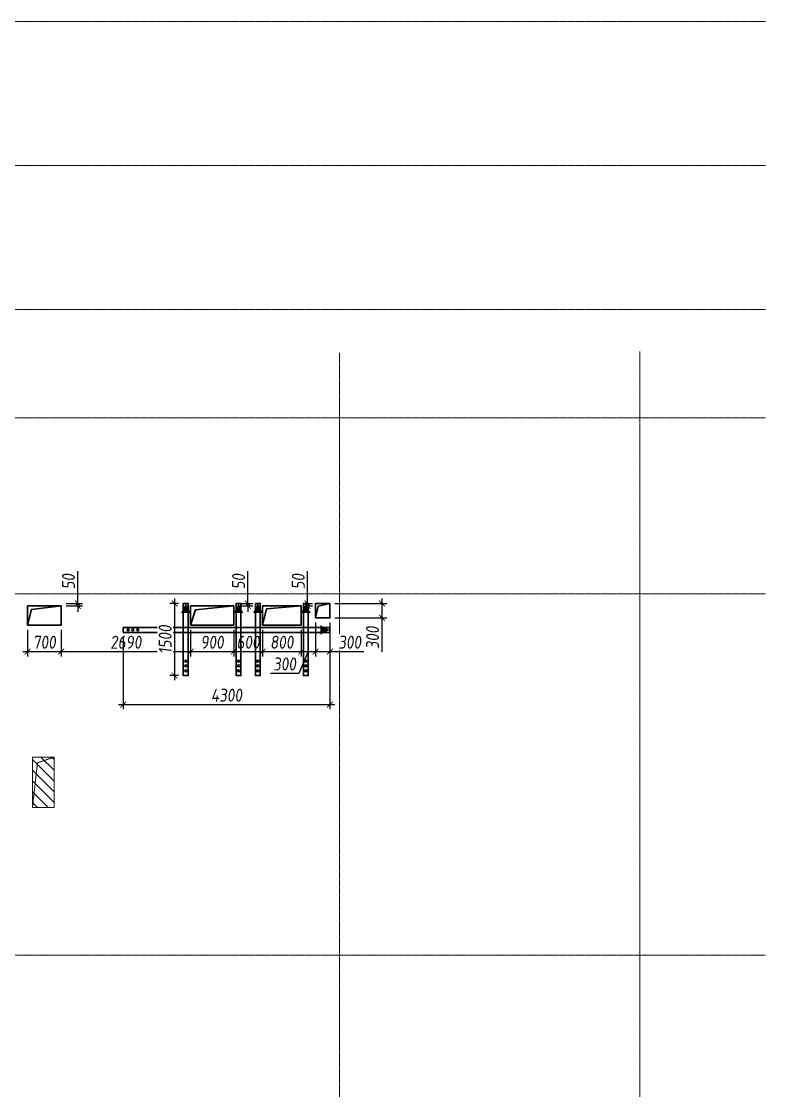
# Model space of a CAD drawing. Header units: millimetres. Extents: x -233751 to 529254, y -907864 to 285890.
# Drawn here: x 250556 to 266044, y 72345 to 94601 of the extents above; entities that cross this region are included whole.
import ezdxf

# ---------------------------------------------------------------- set-up
doc = ezdxf.new("R2010")
doc.units = ezdxf.units.MM
doc.linetypes.add('ADSK_Штриховая_ш2 п1', pattern=[3, 2, -1])
doc.linetypes.add('осевая', pattern=[2, 1.25, -0.25, 0.25, -0.25])
doc.layers.get('0').update_dxf_attribs({"lineweight": 30})
doc.layers.get('Defpoints').update_dxf_attribs({"lineweight": 0})
for name, color, linetype, lineweight in [('КР_Металл', 3, 'Continuous', 30), ('КР_Новые отверстия', 5, 'Continuous', 30), ('КР_Оси', 7, 'Continuous', 5), ('КР_Размеры отверстия', 7, 'Continuous', 5), ('КР_Размеры усиление', 1, 'Continuous', 5), ('КР_Сущ отверстия', 6, 'Continuous', 15)]:
    doc.layers.add(name, color=color, linetype=linetype, lineweight=lineweight)
doc.styles.add('ISOCPEUR', font='isocpeur.ttf', dxfattribs={"width": 0.85, "oblique": 7})
doc.dimstyles.new('R_100', dxfattribs={"dimtxt": 270, "dimasz": 120, "dimexe": 100, "dimexo": 100, "dimgap": 60, "dimtad": 1, "dimdec": 0, "dimrnd": 5, "dimzin": 0, "dimdsep": 46, "dimtxsty": 'ISOCPEUR', "dimblk": 'ARCHTICK', "dimcen": 0, "dimdle": 100, "dimclrd": 256, "dimclre": 256, "dimclrt": 256, "dimadec": 0, "dimazin": 0, "dimtfac": 2, "dimtdec": 0, "dimtmove": 0, "dimatfit": 3, "dimfxl": 1, "dimtvp": 3, "dimtfill": 1, "dimtolj": 1, "dimtzin": 0, "dimarcsym": 0})

# ---------------------------------------------------------------- blocks, each defined once
blk = doc.blocks.new('*U2011')
at = {"color": 0, "linetype": 'ByBlock', "lineweight": -2, "ltscale": 10}
blk.add_line((0, 0), (-74924, 0), dxfattribs=at)
blk = doc.blocks.new('*U2012')
at = {"color": 0, "linetype": 'ByBlock', "lineweight": -2, "ltscale": 10}
blk.add_line((0, 0), (-74924, 0), dxfattribs=at)
blk = doc.blocks.new('*U2013')
at = {"color": 0, "linetype": 'ByBlock', "lineweight": -2, "ltscale": 10}
blk.add_line((0, 0), (-74924, 0), dxfattribs=at)
blk = doc.blocks.new('*U2014')
at = {"color": 0, "linetype": 'ByBlock', "lineweight": -2, "ltscale": 10}
blk.add_line((0, 0), (-74924, 0), dxfattribs=at)
blk = doc.blocks.new('*U2015')
at = {"color": 0, "linetype": 'ByBlock', "lineweight": -2, "ltscale": 10}
blk.add_line((0, 0), (-74924, 0), dxfattribs=at)
blk = doc.blocks.new('*U2016')
at = {"color": 0, "linetype": 'ByBlock', "lineweight": -2, "ltscale": 10}
blk.add_line((0, 0), (-74924, 0), dxfattribs=at)
blk = doc.blocks.new('*U2029')
at = {"color": 0, "linetype": 'ByBlock', "lineweight": -2, "ltscale": 10}
blk.add_line((0, 0), (0, -34307), dxfattribs=at)
blk = doc.blocks.new('*U2030')
at = {"color": 0, "linetype": 'ByBlock', "lineweight": -2, "ltscale": 10}
blk.add_line((0, 0), (0, -34307), dxfattribs=at)
blk = doc.blocks.new('_ArchTick')
at = {"color": 0, "linetype": 'ByBlock', "const_width": 0.15}
blk.add_lwpolyline([(-0.5, -0.5), (0.5, 0.5)], dxfattribs=at)
blk = doc.blocks.new('*D623')
at = {"layer": 'Defpoints', "color": 0, "transparency": 16777216}
for p in [(250686, 82033), (251386, 82033)]:
    blk.add_point(p, dxfattribs=at)
at = {"layer": 'КР_Размеры отверстия', "lineweight": -2, "transparency": 16777216}
for p, q in [((250686, 81933), (250686, 81383)), ((251386, 81933), (251386, 81383)), ((250586, 81483), (251486, 81483))]:
    blk.add_line(p, q, dxfattribs=at)
at = {"layer": 'КР_Размеры отверстия', "lineweight": -2, "transparency": 16777216, "xscale": 120, "yscale": 120, "zscale": 120, "rotation": 180}
blk.add_blockref('_ArchTick', (250686, 81483), dxfattribs=at)
at = {"layer": 'КР_Размеры отверстия', "lineweight": -2, "transparency": 16777216, "xscale": 120, "yscale": 120, "zscale": 120}
blk.add_blockref('_ArchTick', (251386, 81483), dxfattribs=at)
at = {"layer": 'КР_Размеры отверстия', "transparency": 16777216, "insert": (251036, 81678), "char_height": 270, "attachment_point": 5, "style": 'ISOCPEUR', "bg_fill": 3, "box_fill_scale": 1.1, "bg_fill_color": 256, "bg_fill_true_color": 13158600, "bg_fill_transparency": 0}
blk.add_mtext('\\A1;700', dxfattribs=at)
at = {"layer": 'Defpoints', "color": 0, "transparency": 16777216}
blk.add_point((251386, 81483), dxfattribs=at)
blk = doc.blocks.new('*D624')
at = {"layer": 'Defpoints', "color": 0, "transparency": 16777216}
for p in [(251386, 82033), (254076, 82033), (254076, 81483)]:
    blk.add_point(p, dxfattribs=at)
at = {"layer": 'КР_Размеры отверстия', "lineweight": -2, "transparency": 16777216}
for p, q in [((251386, 81933), (251386, 81383)), ((254076, 81933), (254076, 81383)), ((251286, 81483), (254176, 81483))]:
    blk.add_line(p, q, dxfattribs=at)
at = {"layer": 'КР_Размеры отверстия', "lineweight": -2, "transparency": 16777216, "xscale": 120, "yscale": 120, "zscale": 120, "rotation": 180}
blk.add_blockref('_ArchTick', (251386, 81483), dxfattribs=at)
at = {"layer": 'КР_Размеры отверстия', "lineweight": -2, "transparency": 16777216, "xscale": 120, "yscale": 120, "zscale": 120}
blk.add_blockref('_ArchTick', (254076, 81483), dxfattribs=at)
at = {"layer": 'КР_Размеры отверстия', "transparency": 16777216, "insert": (252731, 81678), "char_height": 270, "attachment_point": 5, "style": 'ISOCPEUR', "bg_fill": 3, "box_fill_scale": 1.1, "bg_fill_color": 256, "bg_fill_true_color": 13158600, "bg_fill_transparency": 0}
blk.add_mtext('\\A1;2690', dxfattribs=at)
blk = doc.blocks.new('*D625')
at = {"layer": 'Defpoints', "color": 0, "transparency": 16777216}
for p in [(254076, 82033), (254976, 82033), (254976, 81483)]:
    blk.add_point(p, dxfattribs=at)
at = {"layer": 'КР_Размеры отверстия', "lineweight": -2, "transparency": 16777216}
for p, q in [((254076, 81933), (254076, 81383)), ((254976, 81933), (254976, 81383)), ((253976, 81483), (255076, 81483))]:
    blk.add_line(p, q, dxfattribs=at)
at = {"layer": 'КР_Размеры отверстия', "lineweight": -2, "transparency": 16777216, "xscale": 120, "yscale": 120, "zscale": 120, "rotation": 180}
blk.add_blockref('_ArchTick', (254076, 81483), dxfattribs=at)
at = {"layer": 'КР_Размеры отверстия', "lineweight": -2, "transparency": 16777216, "xscale": 120, "yscale": 120, "zscale": 120}
blk.add_blockref('_ArchTick', (254976, 81483), dxfattribs=at)
at = {"layer": 'КР_Размеры отверстия', "transparency": 16777216, "insert": (254526, 81678), "char_height": 270, "attachment_point": 5, "style": 'ISOCPEUR', "bg_fill": 3, "box_fill_scale": 1.1, "bg_fill_color": 256, "bg_fill_true_color": 13158600, "bg_fill_transparency": 0}
blk.add_mtext('\\A1;900', dxfattribs=at)
blk = doc.blocks.new('*D626')
at = {"layer": 'Defpoints', "color": 0, "transparency": 16777216}
for p in [(254976, 82033), (255576, 82033)]:
    blk.add_point(p, dxfattribs=at)
at = {"layer": 'КР_Размеры отверстия', "lineweight": -2, "transparency": 16777216}
for p, q in [((254976, 81933), (254976, 81383)), ((255576, 81933), (255576, 81383)), ((254876, 81483), (255676, 81483))]:
    blk.add_line(p, q, dxfattribs=at)
at = {"layer": 'КР_Размеры отверстия', "lineweight": -2, "transparency": 16777216, "xscale": 120, "yscale": 120, "zscale": 120, "rotation": 180}
blk.add_blockref('_ArchTick', (254976, 81483), dxfattribs=at)
at = {"layer": 'КР_Размеры отверстия', "lineweight": -2, "transparency": 16777216, "xscale": 120, "yscale": 120, "zscale": 120}
blk.add_blockref('_ArchTick', (255576, 81483), dxfattribs=at)
at = {"layer": 'КР_Размеры отверстия', "transparency": 16777216, "insert": (255276, 81678), "char_height": 270, "attachment_point": 5, "style": 'ISOCPEUR', "bg_fill": 3, "box_fill_scale": 1.1, "bg_fill_color": 256, "bg_fill_true_color": 13158600, "bg_fill_transparency": 0}
blk.add_mtext('\\A1;600', dxfattribs=at)
at = {"layer": 'Defpoints', "color": 0, "transparency": 16777216}
blk.add_point((255576, 81483), dxfattribs=at)
blk = doc.blocks.new('*D627')
at = {"layer": 'Defpoints', "color": 0, "transparency": 16777216}
for p in [(255576, 82033), (256376, 82033), (256376, 81483)]:
    blk.add_point(p, dxfattribs=at)
at = {"layer": 'КР_Размеры отверстия', "lineweight": -2, "transparency": 16777216}
for p, q in [((255576, 81933), (255576, 81383)), ((256376, 81933), (256376, 81383)), ((255476, 81483), (256476, 81483))]:
    blk.add_line(p, q, dxfattribs=at)
at = {"layer": 'КР_Размеры отверстия', "lineweight": -2, "transparency": 16777216, "xscale": 120, "yscale": 120, "zscale": 120, "rotation": 180}
blk.add_blockref('_ArchTick', (255576, 81483), dxfattribs=at)
at = {"layer": 'КР_Размеры отверстия', "lineweight": -2, "transparency": 16777216, "xscale": 120, "yscale": 120, "zscale": 120}
blk.add_blockref('_ArchTick', (256376, 81483), dxfattribs=at)
at = {"layer": 'КР_Размеры отверстия', "transparency": 16777216, "insert": (255976, 81678), "char_height": 270, "attachment_point": 5, "style": 'ISOCPEUR', "bg_fill": 3, "box_fill_scale": 1.1, "bg_fill_color": 256, "bg_fill_true_color": 13158600, "bg_fill_transparency": 0}
blk.add_mtext('\\A1;800', dxfattribs=at)
blk = doc.blocks.new('*D628')
at = {"layer": 'Defpoints', "color": 0, "transparency": 16777216}
for p in [(256677, 82185), (256376, 82033), (256677, 81483)]:
    blk.add_point(p, dxfattribs=at)
at = {"layer": 'КР_Размеры отверстия', "lineweight": -2, "transparency": 16777216}
for p, q in [((256376, 81933), (256376, 81383)), ((256677, 82085), (256677, 81383)), ((256276, 81483), (256777, 81483)), ((256527, 81483), (256329, 81030)), ((256329, 81030), (255740, 81030))]:
    blk.add_line(p, q, dxfattribs=at)
at = {"layer": 'КР_Размеры отверстия', "lineweight": -2, "transparency": 16777216, "xscale": 120, "yscale": 120, "zscale": 120}
blk.add_blockref('_ArchTick', (256677, 81483), dxfattribs=at)
at = {"layer": 'КР_Размеры отверстия', "transparency": 16777216, "insert": (256035, 81225), "char_height": 270, "attachment_point": 5, "style": 'ISOCPEUR', "bg_fill": 3, "box_fill_scale": 1.1, "bg_fill_color": 256, "bg_fill_true_color": 13158600, "bg_fill_transparency": 0}
blk.add_mtext('\\A1;300', dxfattribs=at)
at = {"layer": 'КР_Размеры отверстия', "lineweight": -2, "transparency": 16777216, "xscale": 120, "yscale": 120, "zscale": 120, "rotation": 180}
blk.add_blockref('_ArchTick', (256376, 81483), dxfattribs=at)
blk = doc.blocks.new('*D629')
at = {"layer": 'Defpoints', "color": 0, "transparency": 16777216}
for p in [(256677, 82185), (256976, 82185), (256976, 81483)]:
    blk.add_point(p, dxfattribs=at)
at = {"layer": 'КР_Размеры отверстия', "lineweight": -2, "transparency": 16777216}
for p, q in [((256677, 82085), (256677, 81383)), ((256976, 82085), (256976, 81383)), ((256577, 81483), (256976, 81483)), ((256976, 81483), (257685, 81483))]:
    blk.add_line(p, q, dxfattribs=at)
at = {"layer": 'КР_Размеры отверстия', "lineweight": -2, "transparency": 16777216, "xscale": 120, "yscale": 120, "zscale": 120, "rotation": 180}
blk.add_blockref('_ArchTick', (256677, 81483), dxfattribs=at)
at = {"layer": 'КР_Размеры отверстия', "lineweight": -2, "transparency": 16777216, "xscale": 120, "yscale": 120, "zscale": 120}
blk.add_blockref('_ArchTick', (256976, 81483), dxfattribs=at)
at = {"layer": 'КР_Размеры отверстия', "transparency": 16777216, "insert": (257390, 81678), "char_height": 270, "attachment_point": 5, "style": 'ISOCPEUR', "bg_fill": 3, "box_fill_scale": 1.1, "bg_fill_color": 256, "bg_fill_true_color": 13158600, "bg_fill_transparency": 0}
blk.add_mtext('\\A1;300', dxfattribs=at)
blk = doc.blocks.new('*D641')
at = {"layer": 'Defpoints', "color": 0, "transparency": 16777216}
for p in [(256976, 82486), (256976, 82185), (258059, 82185)]:
    blk.add_point(p, dxfattribs=at)
at = {"layer": 'КР_Размеры отверстия', "lineweight": -2, "transparency": 16777216}
for p, q in [((258059, 82586), (258059, 82185)), ((257076, 82486), (258159, 82486)), ((257076, 82185), (258159, 82185)), ((258059, 82185), (258059, 81476))]:
    blk.add_line(p, q, dxfattribs=at)
at = {"layer": 'КР_Размеры отверстия', "lineweight": -2, "transparency": 16777216, "xscale": 120, "yscale": 120, "zscale": 120}
for p, rotation in [((258059, 82486), 90), ((258059, 82185), 270)]:
    blk.add_blockref('_ArchTick', p, dxfattribs=dict(at, rotation=rotation))
at = {"layer": 'КР_Размеры отверстия', "transparency": 16777216, "insert": (257864, 81770), "char_height": 270, "attachment_point": 5, "rotation": 90, "style": 'ISOCPEUR', "bg_fill": 3, "box_fill_scale": 1.1, "bg_fill_color": 256, "bg_fill_true_color": 13158600, "bg_fill_transparency": 0}
blk.add_mtext('\\A1;300', dxfattribs=at)
blk = doc.blocks.new('*D642')
at = {"layer": 'Defpoints', "color": 0, "transparency": 16777216}
for p in [(256376, 82486), (256376, 82433), (256513, 82486)]:
    blk.add_point(p, dxfattribs=at)
at = {"layer": 'КР_Размеры отверстия', "lineweight": -2, "transparency": 16777216}
for p, q in [((256513, 82486), (256513, 83154)), ((256476, 82486), (256613, 82486)), ((256476, 82433), (256613, 82433)), ((256513, 82433), (256513, 82486)), ((256513, 82433), (256513, 82313))]:
    blk.add_line(p, q, dxfattribs=at)
at = {"layer": 'КР_Размеры отверстия', "lineweight": -2, "transparency": 16777216, "xscale": 120, "yscale": 120, "zscale": 120}
for p, rotation in [((256513, 82486), 270), ((256513, 82433), 90)]:
    blk.add_blockref('_ArchTick', p, dxfattribs=dict(at, rotation=rotation))
at = {"layer": 'КР_Размеры отверстия', "transparency": 16777216, "insert": (256318, 82940), "char_height": 270, "attachment_point": 5, "rotation": 90, "style": 'ISOCPEUR', "bg_fill": 3, "box_fill_scale": 1.1, "bg_fill_color": 256, "bg_fill_true_color": 13158600, "bg_fill_transparency": 0}
blk.add_mtext('\\A1;50', dxfattribs=at)
blk = doc.blocks.new('*D643')
at = {"layer": 'Defpoints', "color": 0, "transparency": 16777216}
for p in [(254976, 82486), (254976, 82433), (255270, 82486)]:
    blk.add_point(p, dxfattribs=at)
at = {"layer": 'КР_Размеры отверстия', "lineweight": -2, "transparency": 16777216}
for p, q in [((255270, 82486), (255270, 83154)), ((255076, 82486), (255370, 82486)), ((255076, 82433), (255370, 82433)), ((255270, 82433), (255270, 82486)), ((255270, 82433), (255270, 82313))]:
    blk.add_line(p, q, dxfattribs=at)
at = {"layer": 'КР_Размеры отверстия', "lineweight": -2, "transparency": 16777216, "xscale": 120, "yscale": 120, "zscale": 120}
for p, rotation in [((255270, 82486), 270), ((255270, 82433), 90)]:
    blk.add_blockref('_ArchTick', p, dxfattribs=dict(at, rotation=rotation))
at = {"layer": 'КР_Размеры отверстия', "transparency": 16777216, "insert": (255075, 82940), "char_height": 270, "attachment_point": 5, "rotation": 90, "style": 'ISOCPEUR', "bg_fill": 3, "box_fill_scale": 1.1, "bg_fill_color": 256, "bg_fill_true_color": 13158600, "bg_fill_transparency": 0}
blk.add_mtext('\\A1;50', dxfattribs=at)
blk = doc.blocks.new('*D644')
at = {"layer": 'Defpoints', "color": 0, "transparency": 16777216}
for p in [(251386, 82486), (251386, 82433), (251730, 82486)]:
    blk.add_point(p, dxfattribs=at)
at = {"layer": 'КР_Размеры отверстия', "lineweight": -2, "transparency": 16777216}
for p, q in [((251730, 82486), (251730, 83154)), ((251486, 82486), (251830, 82486)), ((251486, 82433), (251830, 82433)), ((251730, 82433), (251730, 82486)), ((251730, 82433), (251730, 82313))]:
    blk.add_line(p, q, dxfattribs=at)
at = {"layer": 'КР_Размеры отверстия', "lineweight": -2, "transparency": 16777216, "xscale": 120, "yscale": 120, "zscale": 120}
for p, rotation in [((251730, 82486), 270), ((251730, 82433), 90)]:
    blk.add_blockref('_ArchTick', p, dxfattribs=dict(at, rotation=rotation))
at = {"layer": 'КР_Размеры отверстия', "transparency": 16777216, "insert": (251535, 82940), "char_height": 270, "attachment_point": 5, "rotation": 90, "style": 'ISOCPEUR', "bg_fill": 3, "box_fill_scale": 1.1, "bg_fill_color": 256, "bg_fill_true_color": 13158600, "bg_fill_transparency": 0}
blk.add_mtext('\\A1;50', dxfattribs=at)
blk = doc.blocks.new('*D1271')
at = {"layer": 'Defpoints', "color": 0, "transparency": 16777216}
for p in [(252676, 81883), (256976, 81883), (256976, 80381)]:
    blk.add_point(p, dxfattribs=at)
at = {"layer": 'КР_Размеры усиление', "color": 1, "lineweight": -2, "transparency": 16777216}
for p, q in [((252676, 81783), (252676, 80281)), ((256976, 81783), (256976, 80281)), ((252576, 80381), (257076, 80381))]:
    blk.add_line(p, q, dxfattribs=at)
at = {"layer": 'КР_Размеры усиление', "color": 1, "lineweight": -2, "transparency": 16777216, "xscale": 120, "yscale": 120, "zscale": 120, "rotation": 180}
blk.add_blockref('_ArchTick', (252676, 80381), dxfattribs=at)
at = {"layer": 'КР_Размеры усиление', "color": 1, "lineweight": -2, "transparency": 16777216, "xscale": 120, "yscale": 120, "zscale": 120}
blk.add_blockref('_ArchTick', (256976, 80381), dxfattribs=at)
at = {"layer": 'КР_Размеры усиление', "color": 1, "transparency": 16777216, "insert": (254826, 80576), "char_height": 270, "attachment_point": 5, "style": 'ISOCPEUR', "bg_fill": 3, "box_fill_scale": 1.1, "bg_fill_color": 256, "bg_fill_true_color": 13158600, "bg_fill_transparency": 0}
blk.add_mtext('\\A1;4300', dxfattribs=at)
blk = doc.blocks.new('*D1272')
at = {"layer": 'Defpoints', "color": 0, "transparency": 16777216}
for p in [(253926, 82486), (253743, 80985), (253926, 80985)]:
    blk.add_point(p, dxfattribs=at)
at = {"layer": 'КР_Размеры усиление', "color": 3, "lineweight": -2, "transparency": 16777216}
for p, q in [((253743, 82586), (253743, 80885)), ((253826, 82486), (253643, 82486)), ((253826, 80985), (253643, 80985))]:
    blk.add_line(p, q, dxfattribs=at)
at = {"layer": 'КР_Размеры усиление', "color": 3, "lineweight": -2, "transparency": 16777216, "xscale": 120, "yscale": 120, "zscale": 120}
for p, rotation in [((253743, 82486), 90), ((253743, 80985), 270)]:
    blk.add_blockref('_ArchTick', p, dxfattribs=dict(at, rotation=rotation))
at = {"layer": 'КР_Размеры усиление', "color": 3, "transparency": 16777216, "insert": (253548, 81735), "char_height": 270, "attachment_point": 5, "rotation": 90, "style": 'ISOCPEUR', "bg_fill": 3, "box_fill_scale": 1.1, "bg_fill_color": 256, "bg_fill_true_color": 13158600, "bg_fill_transparency": 0}
blk.add_mtext('\\A1;1500', dxfattribs=at)

msp = doc.modelspace()

# ---------------------------------------------------------------- hatches: boundary and pattern name
at = {"layer": 'КР_Металл', "lineweight": 5}
h = msp.add_hatch(color=6, dxfattribs=at)
h.dxf.hatch_style = 1
h.paths.add_polyline_path([(253975.6, 82485.7), (254075.6, 82285.7), (253875.6, 82285.7)])
at = {"layer": 'КР_Сущ отверстия'}
h = msp.add_hatch(dxfattribs=at)
h.set_pattern_fill('ANSI31', scale=50, angle=90)
h.paths.add_polyline_path([(251235.6, 79285.7), (250785.6, 79285.7), (250785.6, 78235.7), (251235.6, 78235.7)])

# ---------------------------------------------------------------- linework, layer by layer
at = {"layer": 'КР_Металл'}
for centre in [(253975.6, 81184.8), (253975.6, 81084.8), (255075.6, 81184.8), (255075.6, 81084.8), (255475.6, 81184.8), (255475.6, 81084.8)]:
    msp.add_circle(centre, 20, dxfattribs=at)
at = {"layer": 'КР_Новые отверстия'}
for points in [[(250685.6, 82033.4), (251385.6, 82033.4), (251385.6, 82433.4), (250685.6, 82433.4)], [(254075.6, 82033.4), (254975.6, 82033.4), (254975.6, 82433.4), (254075.6, 82433.4)], [(255575.6, 82033.4), (256375.6, 82033.4), (256375.6, 82433.4), (255575.6, 82433.4)], [(256677.5, 82185), (256975.6, 82185), (256975.6, 82485.7), (256677.5, 82485.7)]]:
    msp.add_lwpolyline(points, close=True, dxfattribs=at)
msp.add_lwpolyline([(254075.6, 82033.4), (254178, 82351.3), (254975.6, 82433.4)], dxfattribs=at)
at = {"layer": 'КР_Сущ отверстия', "linetype": 'ADSK_Штриховая_ш2 п1'}
msp.add_lwpolyline([(250785.6, 79285.7), (251235.6, 79285.7), (251235.6, 78235.7), (250785.6, 78235.7)], close=True, dxfattribs=at)
msp.add_lwpolyline([(250785.6, 78235.7), (250890.7, 79167.9), (251235.6, 79285.7)], dxfattribs=at)

# ---------------------------------------------------------------- block references
at = {"layer": 'КР_Оси', "linetype": 'осевая'}
for name, p in [('*U2016', (266044, 94600.7)), ('*U2015', (266044, 91600.7)), ('*U2014', (266044, 88600.7)), ('*U2029', (257175.6, 87701.9)), ('*U2030', (263425.6, 87726.9)), ('*U2013', (266044, 86350.7)), ('*U2012', (266044, 82685.7)), ('*U2011', (266044, 75165.7))]:
    msp.add_blockref(name, p, dxfattribs=at)

# ---------------------------------------------------------------- next in the draw order: dimensions: what is measured, and where the dimension line sits
at = {"layer": 'КР_Размеры отверстия'}
for base, p1, p2, picture, middle in [((251729.8, 82485.7), (251385.6, 82433.4), (251385.6, 82485.7), '*D644', (251534.8, 82940)), ((255269.6, 82485.7), (254975.6, 82433.4), (254975.6, 82485.7), '*D643', (255074.6, 82940)), ((256512.7, 82485.7), (256375.6, 82433.4), (256375.6, 82485.7), '*D642', (256317.7, 82940))]:
    dim = msp.add_linear_dim(base=base, p1=p1, p2=p2, angle=90, dimstyle='R_100', override={"dimpost": '\\X'}, dxfattribs=at)
    dim.commit()
    dim.dimension.update_dxf_attribs({"geometry": picture, "text_midpoint": middle})
dim = msp.add_linear_dim(base=(251385.6, 81483), p1=(250685.6, 82033.4), p2=(251385.6, 82033.4), dimstyle='R_100', override={"dimpost": '\\X'}, dxfattribs=at)
dim.commit()
dim.dimension.update_dxf_attribs({"geometry": '*D623', "text_midpoint": (251035.6, 81678)})

# ---------------------------------------------------------------- next in the draw order: hatches: boundary and pattern name
at = {"layer": 'КР_Металл', "lineweight": 5}
h = msp.add_hatch(color=6, dxfattribs=at)
h.dxf.hatch_style = 1
h.paths.add_polyline_path([(255075.6, 82485.7), (254975.6, 82285.7), (255175.6, 82285.7)])
h = msp.add_hatch(color=6, dxfattribs=at)
h.dxf.hatch_style = 1
h.paths.add_polyline_path([(255475.6, 82485.7), (255375.6, 82285.7), (255575.6, 82285.7)])

# ---------------------------------------------------------------- next in the draw order: dimensions: what is measured, and where the dimension line sits
at = {"layer": 'КР_Размеры отверстия'}
dim = msp.add_linear_dim(base=(254075.6, 81483), p1=(251385.6, 82033.4), p2=(254075.6, 82033.4), dimstyle='R_100', override={"dimpost": '\\X'}, dxfattribs=at)
dim.commit()
dim.dimension.update_dxf_attribs({"geometry": '*D624', "text_midpoint": (252730.6, 81678)})

# ---------------------------------------------------------------- next in the draw order: linework, layer by layer
at = {"layer": 'КР_Металл', "color": 1}
for centre in [(252775.9, 81933.4), (252875.9, 81933.4), (252975.9, 81933.4)]:
    msp.add_circle(centre, 20, dxfattribs=at)
at = {"layer": 'КР_Новые отверстия'}
msp.add_lwpolyline([(250685.6, 82033.4), (250763.4, 82361.1), (251385.6, 82433.4)], dxfattribs=at)

# ---------------------------------------------------------------- next in the draw order: dimensions: what is measured, and where the dimension line sits
at = {"layer": 'КР_Размеры отверстия'}
dim = msp.add_linear_dim(base=(254975.6, 81483), p1=(254075.6, 82033.4), p2=(254975.6, 82033.4), dimstyle='R_100', override={"dimpost": '\\X'}, dxfattribs=at)
dim.commit()
dim.dimension.update_dxf_attribs({"geometry": '*D625', "text_midpoint": (254525.6, 81678)})

# ---------------------------------------------------------------- next in the draw order: linework, layer by layer
at = {"layer": 'КР_Металл'}
msp.add_lwpolyline([(253925.6, 82485.7), (254025.6, 82485.7), (254025.6, 80984.8), (253925.6, 80984.8)], close=True, dxfattribs=at)
msp.add_circle((253975.6, 81284.8), 20, dxfattribs=at)

# ---------------------------------------------------------------- next in the draw order: dimensions: what is measured, and where the dimension line sits
at = {"layer": 'КР_Размеры отверстия'}
dim = msp.add_linear_dim(base=(255575.6, 81483), p1=(254975.6, 82033.4), p2=(255575.6, 82033.4), dimstyle='R_100', override={"dimpost": '\\X'}, dxfattribs=at)
dim.commit()
dim.dimension.update_dxf_attribs({"geometry": '*D626', "text_midpoint": (255275.6, 81678)})

# ---------------------------------------------------------------- next in the draw order: linework, layer by layer
at = {"layer": 'КР_Металл'}
msp.add_lwpolyline([(255125.6, 82485.7), (255025.6, 82485.7), (255025.6, 80984.8), (255125.6, 80984.8)], close=True, dxfattribs=at)
msp.add_circle((255075.6, 81284.8), 20, dxfattribs=at)

# ---------------------------------------------------------------- next in the draw order: dimensions: what is measured, and where the dimension line sits
at = {"layer": 'КР_Размеры отверстия'}
dim = msp.add_linear_dim(base=(256375.6, 81483), p1=(255575.6, 82033.4), p2=(256375.6, 82033.4), dimstyle='R_100', override={"dimpost": '\\X'}, dxfattribs=at)
dim.commit()
dim.dimension.update_dxf_attribs({"geometry": '*D627', "text_midpoint": (255975.6, 81678)})

# ---------------------------------------------------------------- next in the draw order: linework, layer by layer
at = {"layer": 'КР_Металл'}
msp.add_lwpolyline([(255425.6, 82485.7), (255525.6, 82485.7), (255525.6, 80984.8), (255425.6, 80984.8)], close=True, dxfattribs=at)
msp.add_circle((255475.6, 81284.8), 20, dxfattribs=at)

# ---------------------------------------------------------------- next in the draw order: dimensions: what is measured, and where the dimension line sits
at = {"layer": 'КР_Размеры отверстия'}
dim = msp.add_linear_dim(base=(256677.5, 81483), p1=(256375.6, 82033.4), p2=(256677.5, 82185), dimstyle='R_100', override={"dimpost": '\\X', "dimtmove": 1}, dxfattribs=at)
dim.commit()
dim.dimension.update_dxf_attribs({"geometry": '*D628', "text_midpoint": (256269.2, 81030.2), "dimtype": 160})

# ---------------------------------------------------------------- next in the draw order: linework, layer by layer
at = {"layer": 'КР_Металл'}
for centre in [(256475.6, 81184.8), (256475.6, 81084.8)]:
    msp.add_circle(centre, 20, dxfattribs=at)
at = {"layer": 'КР_Новые отверстия'}
msp.add_lwpolyline([(255575.6, 82033.4), (255655.8, 82369.5), (256375.6, 82433.4)], dxfattribs=at)

# ---------------------------------------------------------------- next in the draw order: dimensions: what is measured, and where the dimension line sits
at = {"layer": 'КР_Размеры отверстия'}
dim = msp.add_linear_dim(base=(256975.6, 81483), p1=(256677.5, 82185), p2=(256975.6, 82185), dimstyle='R_100', override={"dimpost": '\\X'}, dxfattribs=at)
dim.commit()
dim.dimension.update_dxf_attribs({"geometry": '*D629', "text_midpoint": (257390.2, 81678)})

# ---------------------------------------------------------------- next in the draw order: hatches: boundary and pattern name
at = {"layer": 'КР_Металл', "lineweight": 5}
h = msp.add_hatch(color=6, dxfattribs=at)
h.dxf.hatch_style = 1
h.paths.add_polyline_path([(256475.6, 82485.7), (256375.6, 82285.7), (256575.6, 82285.7)])

# ---------------------------------------------------------------- next in the draw order: linework, layer by layer
at = {"layer": 'КР_Металл'}
msp.add_lwpolyline([(256525.6, 82485.7), (256425.6, 82485.7), (256425.6, 80984.8), (256525.6, 80984.8)], close=True, dxfattribs=at)
msp.add_circle((256475.6, 81284.8), 20, dxfattribs=at)

# ---------------------------------------------------------------- next in the draw order: dimensions: what is measured, and where the dimension line sits
at = {"layer": 'КР_Размеры отверстия'}
dim = msp.add_linear_dim(base=(258059.3, 82185), p1=(256975.6, 82485.7), p2=(256975.6, 82185), angle=90, dimstyle='R_100', override={"dimpost": '\\X'}, dxfattribs=at)
dim.commit()
dim.dimension.update_dxf_attribs({"geometry": '*D641', "text_midpoint": (257864.3, 81770.4)})

# ---------------------------------------------------------------- next in the draw order: hatches: boundary and pattern name
at = {"layer": 'КР_Металл', "lineweight": 5}
h = msp.add_hatch(color=6, dxfattribs=at)
h.dxf.hatch_style = 1
h.paths.add_polyline_path([(256975.6, 81933.4), (256775.6, 82033.4), (256775.6, 81833.4)])

# ---------------------------------------------------------------- next in the draw order: linework, layer by layer
at = {"layer": 'КР_Металл', "color": 1}
msp.add_lwpolyline([(256975.6, 81983.4), (256975.6, 81883.4), (252675.9, 81883.4), (252675.9, 81983.4)], close=True, dxfattribs=at)
at = {"layer": 'КР_Новые отверстия'}
msp.add_lwpolyline([(256677.5, 82185), (256730.1, 82427.3), (256975.6, 82485.7)], dxfattribs=at)

# ---------------------------------------------------------------- next in the draw order: dimensions: what is measured, and where the dimension line sits
at = {"layer": 'КР_Размеры усиление'}
dim = msp.add_aligned_dim(p1=(252675.9, 81883.4), p2=(256975.6, 81883.4), distance=-1502.5, dimstyle='R_100', override={"dimpost": '\\X', "dimclrd": 1, "dimclre": 1, "dimclrt": 1, "dimtmove": 1}, dxfattribs=at)
dim.commit()
dim.dimension.update_dxf_attribs({"geometry": '*D1271', "text_midpoint": (254825.8, 80575.9)})

# ---------------------------------------------------------------- next in the draw order: dimensions: what is measured, and where the dimension line sits
dim = msp.add_aligned_dim(p1=(253925.6, 82485.7), p2=(253925.6, 80984.8), distance=-182.8, dimstyle='R_100', override={"dimpost": '\\X', "dimclrd": 3, "dimclre": 3, "dimclrt": 3}, dxfattribs=at)
dim.commit()
dim.dimension.update_dxf_attribs({"geometry": '*D1272', "text_midpoint": (253547.8, 81735.2)})

doc.saveas('drawing.dxf')
